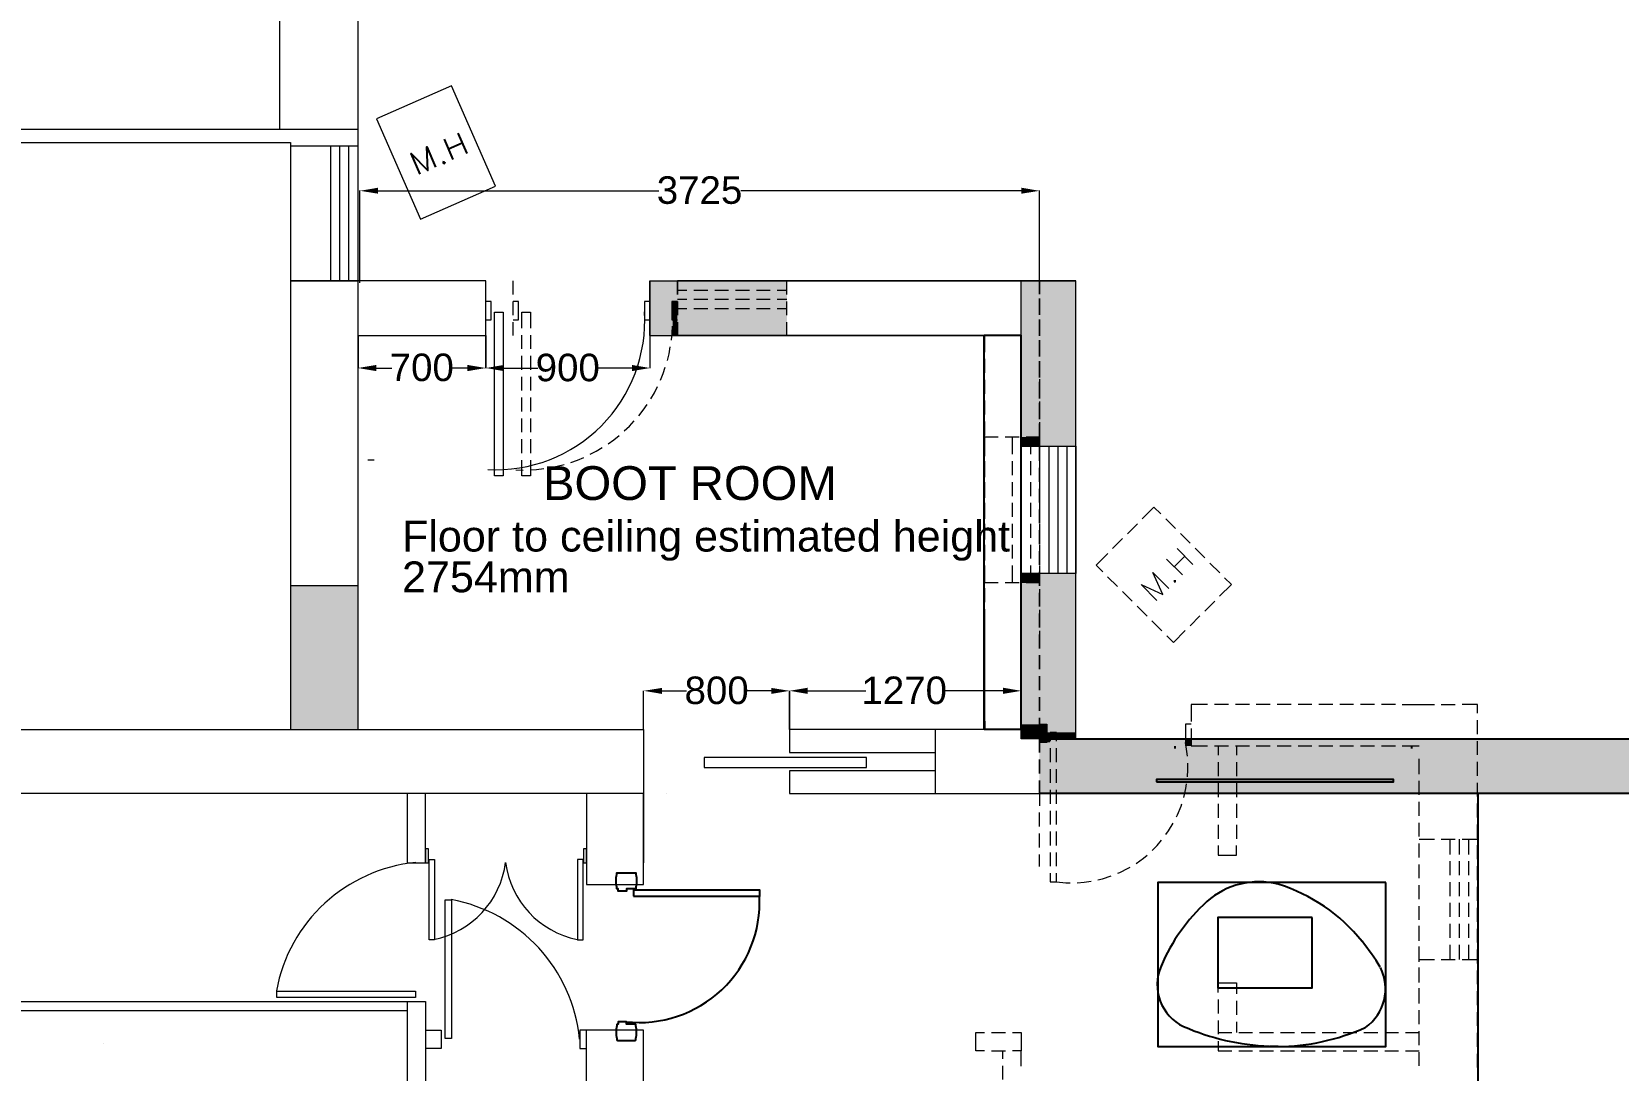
# Model space of a CAD drawing. Header units: millimetres. Extents: x -5841 to 140562, y 1006 to 102310.
# Drawn here: x 93730 to 102425, y 20241 to 25935 of the extents above; entities that cross this region are included whole.
import ezdxf

# ---------------------------------------------------------------- set-up
doc = ezdxf.new("R2010")
doc.units = ezdxf.units.MM
doc.header["$LTSCALE"] = 10
for name, color, linetype in [('PDF18_0', 7, 'Continuous'), ('PDF18_Q-Arch_Door-01', 7, 'Continuous'), ('PDF18_Text', 7, 'Continuous')]:
    doc.layers.add(name, color=color, linetype=linetype)
for name, color, linetype, true_color in [('PDF18_24_BUILDINGS_OR_STRUCTURE', 8, 'Continuous', 0x767676), ('PDF18_BMAD-FLOORS', 30, 'Continuous', 0xf26722), ('PDF18_F-2DFurniture-01', 251, 'Continuous', 0x545454), ('PDF18_F-Furniture-01', 11, 'Continuous', 0xdd6e8a), ('PDF18_KD - WALL - LOADBEARING', 253, 'Continuous', 0xc0ab87)]:
    doc.layers.add(name, color=color, linetype=linetype, true_color=true_color)
doc.styles.add('PDF ArialMT', font='arial.ttf')
picture_1 = doc.add_image_def('image1.png', size_in_pixel=(681, 64))
picture_2 = doc.add_image_def('image2.png', size_in_pixel=(2281, 605))

msp = doc.modelspace()

# ---------------------------------------------------------------- linework, layer by layer
at = {"layer": 'PDF18_0', "lineweight": 0}
for points in [[(95518, 25398.1), (95518, 29230.2), (90690, 29230.2), (90690, 28876.7), (94400.4, 28876.7), (95088.3, 28230.1), (95088.3, 25398.1)], [(95518, 22108.9), (95518, 22898.4), (95518, 24508), (95518, 25398.1), (90547.1, 25398.1)], [(90861.4, 25328.2), (95148.6, 25328.2), (95148.6, 24568.4), (95518, 24568.4), (95148.6, 24568.4), (95148.6, 22898.4), (95518, 22898.4)], [(95518, 25308.1), (95148.6, 25308.1), (95148.6, 25248.8)], [(95368.8, 24568.4), (95368.8, 25308.1)], [(95418.5, 24568.4), (95418.5, 25308.1)], [(95468.2, 24568.4), (95468.2, 25308.1)], [(95528.6, 24558.8), (95528.6, 25063.6)], [(95628.1, 25062.6), (97165.8, 25062.6)], [(99153.3, 25062.6), (97615.6, 25062.6)], [(99252.8, 24558.8), (99252.8, 25063.6)], [(95518, 24268.9), (96218.6, 24268.9), (96218.6, 24568.4), (95518, 24568.4)], [(97118.1, 24568.4), (97268.4, 24568.4)], [(99452.8, 22058.1), (99452.8, 24568.4), (97268.4, 24568.4), (98018.8, 24568.4), (97268.4, 24568.4), (97868.5, 24568.4)], [(99153.3, 24225.5), (99153.3, 24568.4)], [(99452.8, 23738.6), (99452.8, 24558.8)], [(96217.5, 24355.6), (96248.2, 24355.6), (96248.2, 24455.1), (96217.5, 24455.1)], [(97118.1, 24455.1), (97088.5, 24455.1), (97088.5, 24355.6), (97118.1, 24355.6)], [(97118.1, 24268.9), (97268.4, 24268.9)], [(97912.9, 24268.9), (99153.3, 24268.9), (98018.8, 24268.9), (97268.4, 24268.9), (97868.5, 24268.9)], [(99252.8, 22058.1), (99153.3, 22058.1), (99153.3, 22108.9), (99153.3, 24268.9), (97268.4, 24268.9), (98018.8, 24268.9)], [(99153.3, 23663.5), (99452.8, 23663.5), (99452.8, 22964), (99153.3, 22964)], [(99303.6, 23663.5), (99303.6, 22964)], [(99353.3, 23663.5), (99353.3, 22964)], [(99403, 23663.5), (99403, 22964)], [(95148.6, 22898.4), (95148.6, 22108.9)], [(99153.3, 22108.9), (97883.3, 22108.9), (97883.3, 21984), (98683.4, 21984)], [(98683.4, 21758.6), (98683.4, 22108.9)], [(98683.4, 21883.4), (97883.3, 21883.4), (97883.3, 21758.6), (99252.8, 21758.6)], [(95787.9, 21758.6), (95787.9, 21378.6), (95888.4, 21378.6), (95888.4, 21758.6)], [(96770, 21758.6), (96770, 21259), (97083.2, 21259), (97083.2, 21758.6), (97083.2, 21378.6)], [(97207, 21758.6), (97207, 21758.6)], [(92387.5, 19606), (92387.5, 20618.8), (95787.9, 20618.8), (95787.9, 19606)], [(95787.9, 20618.8), (95888.4, 20618.8), (95888.4, 19606)], [(92387.5, 20569), (95787.9, 20569)], [(95888.4, 20461.1), (95974.1, 20461.1), (95974.1, 20360.5), (95888.4, 20360.5)], [(96770, 19505.4), (96770, 20461.1), (96734, 20461.1), (96734, 20360.5), (96770, 20360.5)], [(96770, 14937.8), (97083.2, 14937.8), (97083.2, 19505.4), (97083.2, 20461.1), (96770, 20461.1)]]:
    msp.add_lwpolyline(points, dxfattribs=at)
for points in [[(96030.2, 25637.2), (95618.5, 25456.3), (95859.8, 24907), (96271.5, 25088)], [(97118.1, 24568.4), (97118.1, 24268.9)], [(98018.8, 24568.4), (99452.8, 24568.4)], [(96265.2, 24396.9), (96312.8, 24396.9), (96312.8, 23499.5), (96265.2, 23499.5)], [(98018.8, 24268.9), (99153.3, 24268.9)], [(97083.2, 22108.9), (97083.2, 21758.6), (91975.8, 21758.6), (91975.8, 22108.9)], [(98304.5, 21956.5), (97415.5, 21956.5), (97415.5, 21901.4), (98304.5, 21901.4)], [(95888.4, 21378.6), (95904.3, 21378.6), (95904.3, 21454.8), (95888.4, 21454.8)], [(95907.4, 21397.7), (95937.1, 21397.7), (95937.1, 20956.4), (95907.4, 20956.4)], [(96752, 21397.7), (96721.3, 21397.7), (96721.3, 20956.4), (96752, 20956.4)], [(96754.1, 21378.6), (96770, 21378.6), (96770, 21454.8), (96754.1, 21454.8)], [(95995.3, 20415.6), (95995.3, 21175.4), (96030.2, 21175.4), (96030.2, 20415.6)], [(95833.4, 20639.9), (95073.5, 20639.9), (95073.5, 20674.8), (95833.4, 20674.8)]]:
    msp.add_lwpolyline(points, close=True, dxfattribs=at)
at = {"layer": 'PDF18_0', "lineweight": 25}
for points in [[(95858.8, 25154.7), (95809, 25266.8), (95901.1, 25173.7), (95894.7, 25303.9), (95943.4, 25192.8)], [(96039.7, 25234), (95991.1, 25346.2)], [(96014.3, 25293.3), (96088.4, 25326.1)], [(96065.1, 25379), (96114.9, 25266.8)], [(95986.8, 25224.5), (95984.7, 25216), (95992.1, 25212.9), (95995.3, 25221.3)], [(99252.8, 22058.1), (103163.2, 22058.1), (103787.6, 22058.1), (105787.8, 22058.1), (105787.8, 17218.4), (108788.1, 17218.4)], [(103488.1, 21758.6), (103163.2, 21758.6), (99252.8, 21758.6)]]:
    msp.add_lwpolyline(points, dxfattribs=at)
at = {"layer": 'PDF18_0', "color": 252, "lineweight": 0, "true_color": 0x939598}
for points in [[(96367.8, 24494.3), (96367.8, 24568.4)], [(97868.5, 24494.3), (97868.5, 24568.4)], [(99452.8, 24510.2), (99452.8, 24558.8)], [(96367.8, 24380), (96367.8, 24456.2)], [(96367.8, 24355.6), (96397.4, 24355.6), (96397.4, 24455.1), (96367.8, 24455.1)], [(97268.4, 24455.1), (97238.8, 24455.1), (97238.8, 24355.6), (97268.4, 24355.6)], [(97268.4, 24518.6), (97320.3, 24518.6)], [(97268.4, 24468.9), (97320.3, 24468.9)], [(97358.4, 24518.6), (97434.6, 24518.6)], [(97358.4, 24468.9), (97434.6, 24468.9)], [(97472.7, 24518.6), (97548.9, 24518.6)], [(97472.7, 24468.9), (97548.9, 24468.9)], [(97587, 24518.6), (97663.2, 24518.6)], [(97587, 24468.9), (97663.2, 24468.9)], [(97701.3, 24518.6), (97777.5, 24518.6)], [(97701.3, 24468.9), (97777.5, 24468.9)], [(97815.6, 24518.6), (97868.5, 24518.6)], [(97815.6, 24468.9), (97868.5, 24468.9)], [(97868.5, 24380), (97868.5, 24456.2)], [(99452.8, 24395.9), (99452.8, 24472.1)], [(96415.4, 24310.1), (96415.4, 24396.9), (96463.1, 24396.9), (96463.1, 24310.1)], [(97242, 24357.8), (97240.9, 24396.9)], [(97268.4, 24418.1), (97320.3, 24418.1)], [(97358.4, 24418.1), (97434.6, 24418.1)], [(97472.7, 24418.1), (97548.9, 24418.1)], [(97587, 24418.1), (97663.2, 24418.1)], [(97701.3, 24418.1), (97777.5, 24418.1)], [(97815.6, 24418.1), (97868.5, 24418.1)], [(99452.8, 24281.6), (99452.8, 24357.8)], [(96367.8, 24268.9), (96367.8, 24341.9)], [(96415.4, 24195.8), (96415.4, 24272)], [(96463.1, 24272), (96463.1, 24195.8)], [(97235.6, 24243.5), (97239.9, 24282.6), (97242, 24319.7)], [(97868.5, 24268.9), (97868.5, 24341.9)], [(98953.3, 24178.9), (98953.3, 24268.9)], [(97213.4, 24132.3), (97222.9, 24169.4), (97229.3, 24206.4)], [(99452.8, 24167.3), (99452.8, 24243.5)], [(96415.4, 24081.5), (96415.4, 24157.7)], [(96463.1, 24157.7), (96463.1, 24081.5)], [(97175.3, 24024.4), (97190.1, 24060.4), (97201.8, 24095.3)], [(98953.3, 24064.6), (98953.3, 24140.8)], [(99452.8, 24053), (99452.8, 24129.2)], [(96415.4, 23967.2), (96415.4, 24043.4)], [(96463.1, 24043.4), (96463.1, 23967.2)], [(98953.3, 23950.3), (98953.3, 24026.5)], [(99252.8, 24030.7), (99252.8, 23946.1)], [(99452.8, 23938.7), (99452.8, 24014.9)], [(96415.4, 23852.9), (96415.4, 23929.1)], [(96463.1, 23929.1), (96463.1, 23852.9)], [(97122.4, 23922.8), (97142.5, 23955.6), (97159.4, 23989.5)], [(98953.3, 23836), (98953.3, 23912.2)], [(97056.8, 23829.7), (97080, 23859.3), (97102.3, 23891)], [(99252.8, 23908), (99252.8, 23831.8)], [(99452.8, 23824.4), (99452.8, 23900.6)], [(96415.4, 23738.6), (96415.4, 23814.8)], [(96463.1, 23814.8), (96463.1, 23738.6)], [(96977.4, 23747.1), (97006, 23772.5), (97031.4, 23801.1)], [(98953.3, 23721.7), (98953.3, 23797.9)], [(99252.8, 23793.7), (99252.8, 23717.5)], [(99452.8, 23738.6), (99452.8, 23786.3)], [(96415.4, 23624.3), (96415.4, 23700.5)], [(96463.1, 23700.5), (96463.1, 23624.3)], [(96790.1, 23618), (96823.9, 23634.9), (96856.7, 23655)], [(96888.5, 23676.2), (96919.2, 23697.4), (96948.8, 23721.7)], [(98953.3, 23618), (98953.3, 23713.2), (99027.3, 23713.2)], [(98953.3, 23607.4), (98953.3, 23683.6)], [(99065.4, 23713.2), (99141.6, 23713.2)], [(99103.5, 23713.2), (99103.5, 23618)], [(99153.3, 23713.2), (99153.3, 23618)], [(99179.7, 23713.2), (99252.8, 23713.2), (99252.8, 23618)], [(99203, 23713.2), (99203, 23618)], [(99252.8, 23679.4), (99252.8, 23603.2)], [(95570.9, 23587.3), (95605.8, 23587.3)], [(96463.1, 23586.3), (96463.1, 23499.5), (96415.4, 23499.5), (96415.4, 23586.3)], [(96684.2, 23573.6), (96720.2, 23586.3), (96756.2, 23601.1)], [(98953.3, 23503.7), (98953.3, 23579.9)], [(98953.3, 23493.1), (98953.3, 23569.3)], [(99103.5, 23579.9), (99103.5, 23503.7)], [(99153.3, 23579.9), (99153.3, 23503.7)], [(99203, 23579.9), (99203, 23503.7)], [(99252.8, 23579.9), (99252.8, 23503.7)], [(99252.8, 23565.1), (99252.8, 23488.9)], [(96382.6, 23532.3), (96422.8, 23531.2)], [(96460.9, 23532.3), (96496.9, 23534.4), (96537.1, 23539.7)], [(96574.2, 23545), (96610.2, 23552.4), (96648.3, 23563)], [(98953.3, 23389.4), (98953.3, 23465.6)], [(98953.3, 23378.8), (98953.3, 23455)], [(99103.5, 23465.6), (99103.5, 23389.4)], [(99153.3, 23465.6), (99153.3, 23389.4)], [(99203, 23465.6), (99203, 23389.4)], [(99252.8, 23465.6), (99252.8, 23389.4)], [(99252.8, 23450.8), (99252.8, 23374.6)], [(98953.3, 23275.1), (98953.3, 23351.3)], [(98953.3, 23264.5), (98953.3, 23340.7)], [(99103.5, 23351.3), (99103.5, 23275.1)], [(99153.3, 23351.3), (99153.3, 23275.1)], [(99203, 23351.3), (99203, 23275.1)], [(99252.8, 23351.3), (99252.8, 23275.1)], [(99252.8, 23336.5), (99252.8, 23260.3)], [(99917.4, 23292), (99880.3, 23329.1), (99815.8, 23264.5)], [(98953.3, 23160.8), (98953.3, 23237)], [(98953.3, 23150.2), (98953.3, 23226.4)], [(99103.5, 23237), (99103.5, 23160.8)], [(99153.3, 23237), (99153.3, 23160.8)], [(99203, 23237), (99203, 23160.8)], [(99252.8, 23237), (99252.8, 23160.8)], [(99252.8, 23222.2), (99252.8, 23146)], [(99789.3, 23237), (99735.3, 23183)], [(99998.9, 23211.6), (99944.9, 23264.5)], [(99707.8, 23156.6), (99653.8, 23102.6)], [(100079.3, 23130.1), (100025.3, 23184.1)], [(98953.3, 23046.5), (98953.3, 23122.7)], [(98953.3, 23035.9), (98953.3, 23112.1)], [(99103.5, 23122.7), (99103.5, 23046.5)], [(99153.3, 23122.7), (99153.3, 23046.5)], [(99203, 23122.7), (99203, 23046.5)], [(99252.8, 23122.7), (99252.8, 23046.5)], [(99252.8, 23107.9), (99252.8, 23031.7)], [(99627.4, 23075.1), (99562.8, 23010.5), (99599.9, 22973.5)], [(100035.9, 22957.6), (99949.1, 23043.3)], [(99990.4, 23002.1), (100048.6, 23060.3)], [(100007.3, 23101.5), (100093, 23014.8)], [(100159.7, 23049.7), (100106.8, 23103.7)], [(99027.3, 22913.2), (98953.3, 22913.2), (98953.3, 23008.4)], [(98953.3, 22921.6), (98953.3, 22997.8)], [(99103.5, 23008.4), (99103.5, 22913.2)], [(99153.3, 23008.4), (99153.3, 22913.2)], [(99252.8, 23008.4), (99252.8, 22913.2), (99179.7, 22913.2)], [(99203, 23008.4), (99203, 22913.2)], [(99252.8, 22993.6), (99252.8, 22917.4)], [(99896.2, 22816.9), (99809.4, 22903.6), (99929, 22849.7), (99875, 22969.3), (99961.8, 22882.5)], [(100241.2, 22968.2), (100187.2, 23022.2)], [(98953.3, 22807.3), (98953.3, 22883.5)], [(99141.6, 22913.2), (99065.4, 22913.2)], [(99252.8, 22879.3), (99252.8, 22803.1)], [(99626.3, 22947), (99680.3, 22893.1)], [(99990.4, 22928), (99990.4, 22919.5), (99998.9, 22919.5), (99998.9, 22928)], [(100240.2, 22840.1), (100304.7, 22904.7), (100267.7, 22941.7)], [(99707.8, 22865.5), (99760.7, 22812.6)], [(99788.3, 22785.1), (99842.2, 22731.1)], [(100159.7, 22758.7), (100213.7, 22812.6)], [(98953.3, 22693), (98953.3, 22769.2)], [(98953.3, 22650.7), (98953.3, 22698.3)], [(99252.8, 22765), (99252.8, 22688.8)], [(99868.7, 22704.7), (99922.7, 22650.7)], [(100078.2, 22678.2), (100132.2, 22732.2)], [(98953.3, 22578.7), (98953.3, 22654.9)], [(98953.3, 22536.4), (98953.3, 22612.6)], [(99252.8, 22650.7), (99252.8, 22566)], [(99950.2, 22623.2), (99987.2, 22586.2), (100051.8, 22651.8)], [(98953.3, 22464.4), (98953.3, 22540.6)], [(98953.3, 22422.1), (98953.3, 22498.3)], [(98953.3, 22350.1), (98953.3, 22426.3)], [(98953.3, 22307.8), (98953.3, 22384)], [(98953.3, 22235.9), (98953.3, 22312)], [(98953.3, 22193.5), (98953.3, 22269.7)], [(98953.3, 22155.4), (98953.3, 22108.9), (98953.3, 22197.8)], [(100174.5, 22247.5), (100083.5, 22247.5), (100083.5, 22153.3)], [(100288.8, 22247.5), (100212.6, 22247.5)], [(100403.1, 22247.5), (100326.9, 22247.5)], [(100517.4, 22247.5), (100441.2, 22247.5)], [(100631.7, 22247.5), (100555.5, 22247.5)], [(100746, 22247.5), (100669.8, 22247.5)], [(100860.3, 22247.5), (100784.1, 22247.5)], [(100974.6, 22247.5), (100898.4, 22247.5)], [(101088.9, 22247.5), (101012.7, 22247.5)], [(101203.2, 22247.5), (101127, 22247.5)], [(101241.3, 22247.5), (101333.4, 22247.5), (101417, 22247.5)], [(101455.1, 22247.5), (101531.3, 22247.5)], [(101653, 22198.8), (101653, 22247.5), (101569.4, 22247.5)], [(99252.8, 22138.5), (99293, 22138.5), (99293, 22039), (99252.8, 22039)], [(99345.9, 22045.4), (99345.9, 22094), (99311, 22094), (99311, 22045.4)], [(100083.5, 22138.5), (100052.8, 22138.5), (100052.8, 22039), (100083.5, 22039)], [(100083.5, 22115.2), (100083.5, 22020), (100174.5, 22020)], [(101653, 22084.5), (101653, 22160.7)], [(99311, 22007.3), (99311, 21931.1)], [(99345.9, 21931.1), (99345.9, 22007.3)], [(100063.4, 21963.9), (100061.3, 21988.2), (100052.8, 22039)], [(100212.6, 22020), (100288.8, 22020)], [(100232.7, 22020), (100232.7, 21968.1)], [(100326.9, 22020), (100403.1, 22020)], [(100333.3, 22020), (100333.3, 21968.1)], [(100441.2, 22020), (100517.4, 22020)], [(100555.5, 22020), (100631.7, 22020)], [(100669.8, 22020), (100746, 22020)], [(100784.1, 22020), (100860.3, 22020)], [(100898.4, 22020), (100974.6, 22020)], [(101012.7, 22020), (101088.9, 22020)], [(101127, 22020), (101203.2, 22020)], [(101241.3, 22020), (101333.4, 22020)], [(101653, 21970.2), (101653, 22046.4)], [(100063.4, 21850.6), (100066.6, 21887.7), (100066.6, 21925.8)], [(100232.7, 21930), (100232.7, 21853.8)], [(100333.3, 21930), (100333.3, 21853.8)], [(101333.4, 21865.4), (101333.4, 21948)], [(101653, 21855.9), (101653, 21932.1)], [(99252.8, 21758.6), (99252.8, 21830.5), (99252.8, 21758.6), (99252.8, 21691.9)], [(99311, 21893), (99311, 21816.8)], [(99345.9, 21816.8), (99345.9, 21893)], [(101333.4, 21751.1), (101333.4, 21827.3)], [(99311, 21778.7), (99311, 21702.5)], [(99345.9, 21702.5), (99345.9, 21778.7)], [(100043.3, 21737.4), (100054.9, 21786.1), (100059.2, 21812.5)], [(100232.7, 21815.7), (100232.7, 21739.5)], [(100333.3, 21815.7), (100333.3, 21739.5)], [(101653, 21741.6), (101653, 21817.8)], [(99252.8, 21577.6), (99252.8, 21653.8)], [(99311, 21664.4), (99311, 21588.2)], [(99345.9, 21588.2), (99345.9, 21664.4)], [(100003.1, 21630.5), (100009.4, 21642.1), (100028.5, 21688.7), (100032.7, 21701.4)], [(100232.7, 21701.4), (100232.7, 21625.2)], [(100333.3, 21701.4), (100333.3, 21625.2)], [(101333.4, 21636.8), (101333.4, 21713)], [(101653, 21627.3), (101653, 21703.5)], [(99944.9, 21533.1), (99959.7, 21553.2), (99986.2, 21596.6)], [(100232.7, 21587.1), (100232.7, 21510.9)], [(100333.3, 21587.1), (100333.3, 21510.9)], [(101333.4, 21522.6), (101333.4, 21598.8)], [(101653, 21513), (101653, 21589.2)], [(99252.8, 21463.3), (99252.8, 21539.5)], [(99311, 21550.1), (99311, 21473.9)], [(99345.9, 21473.9), (99345.9, 21550.1)], [(99869.7, 21446.4), (99897.3, 21473.9), (99921.6, 21502.4)], [(101333.4, 21507.7), (101417, 21507.7)], [(101333.4, 21408.3), (101333.4, 21484.5)], [(101455.1, 21507.7), (101531.3, 21507.7)], [(101502.7, 21507.7), (101502.7, 21425.2)], [(101553.5, 21507.7), (101553.5, 21425.2)], [(101569.4, 21507.7), (101653, 21507.7), (101653, 21416.7)], [(101603.3, 21507.7), (101603.3, 21425.2)], [(99252.8, 21358.5), (99252.8, 21425.2)], [(99311, 21435.8), (99311, 21359.6)], [(99345.9, 21359.6), (99345.9, 21435.8)], [(99781.9, 21375.4), (99822.1, 21405.1), (99842.2, 21421)], [(100232.7, 21472.8), (100232.7, 21419.9), (100333.3, 21419.9), (100333.3, 21472.8)], [(101653, 21398.7), (101653, 21474.9)], [(99311, 21321.5), (99311, 21273.9), (99345.9, 21273.9), (99345.9, 21321.5)], [(99572.4, 21285.5), (99597.8, 21291.8), (99645.4, 21306.7)], [(99681.4, 21321.5), (99693, 21325.7), (99738.5, 21349), (99749.1, 21355.3)], [(101333.4, 21294), (101333.4, 21370.2)], [(101502.7, 21387.1), (101502.7, 21310.9)], [(101553.5, 21387.1), (101553.5, 21310.9)], [(101603.3, 21387.1), (101603.3, 21310.9)], [(101653, 21378.6), (101653, 21302.4)], [(101653, 21284.4), (101653, 21360.6)], [(99345.9, 21273.9), (99396.7, 21269.6), (99421, 21268.6)], [(99459.1, 21269.6), (99498.3, 21272.8), (99535.3, 21278.1)], [(101333.4, 21179.7), (101333.4, 21255.9)], [(101502.7, 21272.8), (101502.7, 21196.6)], [(101553.5, 21272.8), (101553.5, 21196.6)], [(101603.3, 21272.8), (101603.3, 21196.6)], [(101653, 21264.3), (101653, 21188.1)], [(101653, 21170.1), (101653, 21246.3)], [(101333.4, 21065.4), (101333.4, 21141.6)], [(101333.4, 21071.7), (101333.4, 21131)], [(101502.7, 21158.5), (101502.7, 21082.3)], [(101553.5, 21158.5), (101553.5, 21082.3)], [(101603.3, 21158.5), (101603.3, 21082.3)], [(101653, 21150), (101653, 21073.8)], [(101653, 21055.8), (101653, 21132)], [(101502.7, 21044.2), (101502.7, 20968)], [(101553.5, 21044.2), (101553.5, 20968)], [(101603.3, 21044.2), (101603.3, 20968)], [(101333.4, 20957.4), (101333.4, 21033.6)], [(101333.4, 20951.1), (101333.4, 21027.3)], [(101653, 21035.7), (101653, 20959.5)], [(101653, 20941.5), (101653, 21017.7)], [(101333.4, 20843.1), (101333.4, 20919.3)], [(101333.4, 20836.8), (101333.4, 20913)], [(101502.7, 20929.9), (101502.7, 20848.4)], [(101553.5, 20929.9), (101553.5, 20848.4)], [(101603.3, 20929.9), (101603.3, 20848.4)], [(101653, 20921.4), (101653, 20831.5)], [(101653, 20827.2), (101653, 20903.4)], [(101333.4, 20848.4), (101417, 20848.4)], [(101333.4, 20728.8), (101333.4, 20805)], [(101333.4, 20722.5), (101333.4, 20798.7)], [(101455.1, 20848.4), (101531.3, 20848.4)], [(101569.4, 20848.4), (101653, 20848.4)], [(101653, 20712.9), (101653, 20789.1)], [(100232.7, 20667.4), (100232.7, 20720.4), (100333.3, 20720.4), (100333.3, 20660)], [(100232.7, 20629.3), (100232.7, 20553.1)], [(100333.3, 20621.9), (100333.3, 20545.7)], [(101333.4, 20631.5), (101333.4, 20690.7)], [(101333.4, 20608.2), (101333.4, 20684.4)], [(101653, 20598.7), (101653, 20674.8)], [(101333.4, 20493.9), (101333.4, 20570.1)], [(101653, 20484.4), (101653, 20560.6)], [(98952.2, 20347.8), (98903.5, 20347.8), (98903.5, 20448.4), (98952.2, 20448.4)], [(98990.3, 20448.4), (99066.5, 20448.4)], [(99104.6, 20448.4), (99153.3, 20448.4), (99153.3, 20347.8)], [(100232.7, 20515), (100232.7, 20438.8)], [(100232.7, 20448.4), (100306.8, 20448.4)], [(100333.3, 20507.6), (100333.3, 20448.4)], [(100344.9, 20448.4), (100421.1, 20448.4)], [(100459.2, 20448.4), (100535.4, 20448.4)], [(100573.5, 20448.4), (100649.7, 20448.4)], [(100687.8, 20448.4), (100764, 20448.4)], [(100802.1, 20448.4), (100878.3, 20448.4)], [(100916.4, 20448.4), (100992.6, 20448.4)], [(101030.7, 20448.4), (101106.9, 20448.4)], [(101145, 20448.4), (101221.2, 20448.4)], [(101259.3, 20448.4), (101333.4, 20448.4)], [(101333.4, 20379.6), (101333.4, 20455.8)], [(101653, 20370.1), (101653, 20446.3)], [(98990.3, 20347.8), (99066.5, 20347.8)], [(99052.7, 20304.4), (99052.7, 20347.8)], [(99153.3, 20263.2), (99153.3, 20347.8), (99104.6, 20347.8)], [(100232.7, 20400.7), (100232.7, 20347.8), (100306.8, 20347.8)], [(100344.9, 20347.8), (100421.1, 20347.8)], [(100459.2, 20347.8), (100535.4, 20347.8)], [(100573.5, 20347.8), (100649.7, 20347.8)], [(100687.8, 20347.8), (100764, 20347.8)], [(100802.1, 20347.8), (100878.3, 20347.8)], [(100916.4, 20347.8), (100992.6, 20347.8)], [(101030.7, 20347.8), (101106.9, 20347.8)], [(101145, 20347.8), (101221.2, 20347.8)], [(101259.3, 20347.8), (101333.4, 20347.8)], [(99051.7, 20190.1), (99052.7, 20266.3)], [(101333.4, 20265.3), (101333.4, 20341.5)], [(101653, 20255.8), (101653, 20332)]]:
    msp.add_lwpolyline(points, dxfattribs=at)
for points in [[(97268.4, 24568.4), (97268.4, 24494.3)], [(99252.8, 24496.4), (99252.8, 24568.4)], [(99252.8, 24558.8), (99252.8, 24510.2)], [(97268.4, 24456.2), (97268.4, 24380)], [(99252.8, 24472.1), (99252.8, 24395.9)], [(99252.8, 24382.1), (99252.8, 24458.3)], [(99252.8, 24357.8), (99252.8, 24281.6)], [(97268.4, 24341.9), (97268.4, 24268.9)], [(99252.8, 24267.8), (99252.8, 24344)], [(99252.8, 24243.5), (99252.8, 24167.3)], [(99252.8, 24153.5), (99252.8, 24229.7)], [(99252.8, 24129.2), (99252.8, 24053)], [(99252.8, 24039.2), (99252.8, 24115.4)], [(99252.8, 24014.9), (99252.8, 23938.7)], [(99252.8, 23924.9), (99252.8, 24001.1)], [(99252.8, 23900.6), (99252.8, 23824.4)], [(99252.8, 23810.6), (99252.8, 23886.8)], [(99252.8, 23786.3), (99252.8, 23738.6)], [(99252.8, 23696.3), (99252.8, 23772.5)], [(99252.8, 23582), (99252.8, 23658.2)], [(99252.8, 23467.7), (99252.8, 23543.9)], [(99252.8, 23354.5), (99252.8, 23429.6)], [(99252.8, 23240.2), (99252.8, 23316.4)], [(99252.8, 23125.9), (99252.8, 23202.1)], [(99252.8, 23011.6), (99252.8, 23087.8)], [(99252.8, 22897.3), (99252.8, 22973.5)], [(99252.8, 22783), (99252.8, 22859.2)], [(99252.8, 22668.7), (99252.8, 22744.9)], [(99252.8, 22554.4), (99252.8, 22630.6)], [(99252.8, 22440.1), (99252.8, 22516.3)], [(99252.8, 22325.8), (99252.8, 22402)], [(99252.8, 22211.5), (99252.8, 22287.7)], [(99252.8, 22097.2), (99252.8, 22173.4)], [(99252.8, 21982.9), (99252.8, 22059.1)], [(99252.8, 21868.6), (99252.8, 21944.8)]]:
    msp.add_lwpolyline(points, close=True, dxfattribs=at)
at = {"layer": 'PDF18_0', "color": 1, "lineweight": 0}
for points in [[(95518, 24268.9), (95518, 24091.1)], [(97118.1, 24268.9), (97118.1, 24091.1)], [(95618.5, 24091.1), (95703.2, 24091.1)], [(96118, 24091.1), (96033.4, 24091.1)], [(96318.1, 24091.1), (96503.3, 24091.1)], [(97018.7, 24091.1), (96833.5, 24091.1)], [(97083.2, 22108.9), (97083.2, 22321.6)], [(97183.8, 22321.6), (97318.2, 22321.6)], [(97782.8, 22321.6), (97649.4, 22321.6)], [(97982.8, 22321.6), (98301.3, 22321.6)], [(99052.7, 22321.6), (98735.2, 22321.6)], [(99153.3, 22108.9), (99153.3, 22321.6)]]:
    msp.add_lwpolyline(points, dxfattribs=at)
for points in [[(96218.6, 24091.1), (96218.6, 24268.9)], [(97883.3, 22321.6), (97883.3, 22108.9)]]:
    msp.add_lwpolyline(points, close=True, dxfattribs=at)
at = {"layer": 'PDF18_0', "lineweight": 0}
msp.add_lwpolyline([(95934.4, 20958, 0.319623), (96326.6, 21380.3, 0.319623), (96718.8, 20958)], format="xyb", dxfattribs=at)
for centre, radius, start, end in [((96272.1, 24350.8), 817.5, 267.04467, 3.39477), ((95919.7, 20521.7), 863, 95.59754, 169.65087), ((95873.1, 20328), 863, 5.59754, 79.65087)]:
    msp.add_arc(centre, radius, start, end, dxfattribs=at)
at = {"layer": 'PDF18_0', "transparency": 33554559}
for points in [[(95628.1, 25079.5), (95628.1, 25046.7), (95528.6, 25062.6)], [(99153.3, 25079.5), (99153.3, 25046.7), (99252.8, 25062.6)]]:
    msp.add_solid(points, dxfattribs=at)
at = {"layer": 'PDF18_0', "color": 1, "transparency": 33554559}
for points in [[(95618.5, 24108), (95618.5, 24074.1), (95518, 24091.1)], [(96118, 24108), (96118, 24074.1), (96218.6, 24091.1)], [(96318.1, 24108), (96318.1, 24074.1), (96218.6, 24091.1)], [(97018.7, 24108), (97018.7, 24074.1), (97118.1, 24091.1)], [(97183.8, 22337.4), (97183.8, 22304.6), (97083.2, 22321.6)], [(97782.8, 22337.4), (97782.8, 22304.6), (97883.3, 22321.6)], [(97982.8, 22338.5), (97982.8, 22304.6), (97883.3, 22321.6)], [(99052.7, 22338.5), (99052.7, 22304.6), (99153.3, 22321.6)]]:
    msp.add_solid(points, dxfattribs=at)
at = {"layer": 'PDF18_24_BUILDINGS_OR_STRUCTURE', "lineweight": 0}
msp.add_lwpolyline([(94121, 20385.9), (94121, 20385.9)], dxfattribs=at)
at = {"layer": 'PDF18_BMAD-FLOORS', "transparency": 33554559}
for points in [[(97268.4, 24568.4), (97118.1, 24568.4), (97268.4, 24455.1)], [(97118.1, 24568.4), (97268.4, 24455.1), (97118.1, 24455.1)], [(97238.8, 24455.1), (97118.1, 24455.1), (97238.8, 24355.6)], [(97118.1, 24455.1), (97238.8, 24355.6), (97118.1, 24355.6)], [(97268.4, 24455.1), (97238.8, 24455.1), (97268.4, 24355.6)], [(97238.8, 24455.1), (97268.4, 24355.6), (97238.8, 24355.6)], [(97243, 24355.6), (97118.1, 24355.6), (97243, 24337.6)], [(97118.1, 24355.6), (97243, 24337.6), (97118.1, 24337.6)], [(97268.4, 24355.6), (97243, 24355.6), (97268.4, 24337.6)], [(97243, 24355.6), (97268.4, 24337.6), (97243, 24337.6)], [(97243, 24337.6), (97118.1, 24337.6), (97242, 24320.7)], [(97118.1, 24337.6), (97242, 24320.7), (97118.1, 24320.7)], [(97242, 24320.7), (97118.1, 24320.7), (97242, 24302.7)], [(97118.1, 24320.7), (97242, 24302.7), (97118.1, 24302.7)], [(97242, 24302.7), (97118.1, 24302.7), (97239.9, 24285.8)], [(97118.1, 24302.7), (97239.9, 24285.8), (97118.1, 24285.8)], [(97239.9, 24285.8), (97118.1, 24285.8), (97238.8, 24268.9)], [(97118.1, 24285.8), (97238.8, 24268.9), (97118.1, 24268.9)], [(97239.9, 24285.8), (97268.4, 24268.9), (97238.8, 24268.9)], [(97242, 24302.7), (97268.4, 24285.8), (97239.9, 24285.8)], [(97268.4, 24285.8), (97239.9, 24285.8), (97268.4, 24268.9)], [(97243, 24337.6), (97268.4, 24320.7), (97242, 24320.7)], [(97268.4, 24320.7), (97242, 24320.7), (97268.4, 24302.7)], [(97242, 24320.7), (97268.4, 24302.7), (97242, 24302.7)], [(97268.4, 24302.7), (97242, 24302.7), (97268.4, 24285.8)], [(97268.4, 24337.6), (97243, 24337.6), (97268.4, 24320.7)]]:
    msp.add_solid(points, dxfattribs=at)
at = {"layer": 'PDF18_F-2DFurniture-01', "lineweight": 25}
msp.add_lwpolyline([(100561.1, 21261.9, 0.247038), (100169.7, 21166, 0.106208), (99919.1, 20812.8)], format="xyb", dxfattribs=at)
msp.add_lwpolyline([(100560.8, 20371.1), (100515.3, 20372.2)], dxfattribs=at)
for centre, radius, start, end in [((100275.3, 20348.9), 956.5, 38.75923, 72.57463), ((100099.2, 20199), 1188, 30.74024, 39.11346), ((100892.5, 20688), 257.1, 304.76877, 27.22031), ((100557.8, 21646.6), 1273.6, 246.15523, 267.96303), ((100554.9, 21542.5), 1170.5, 270.16017, 294.39201)]:
    msp.add_arc(centre, radius, start, end, dxfattribs=at)
msp.add_open_spline([(99919.4, 20812.6), (99865.1, 20686.3), (99920.2, 20538.8), (100043.1, 20481.5)], degree=3, dxfattribs=at)
at = {"layer": 'PDF18_F-Furniture-01', "lineweight": 25}
for points in [[(99994.6, 22017.8), (99994.6, 22005.1)], [(101294.2, 22005.1), (101294.2, 22017.8)]]:
    msp.add_lwpolyline(points, dxfattribs=at)
for points in [[(99894.1, 21822.1), (101193.7, 21822.1), (101193.7, 21834.8), (99894.1, 21834.8)], [(101151.4, 21270.7), (99901.5, 21270.7), (99901.5, 20371.1), (101151.4, 20371.1)], [(100747.1, 21079.1), (100229.6, 21079.1), (100229.6, 20692.8), (100747.1, 20692.8)]]:
    msp.add_lwpolyline(points, close=True, dxfattribs=at)
at = {"layer": 'PDF18_KD - WALL - LOADBEARING', "color": 30, "true_color": 0xf26722, "transparency": 33554559}
for points in [[(97868.5, 24568.4), (97268.4, 24568.4), (97868.5, 24518.6)], [(97268.4, 24568.4), (97868.5, 24518.6), (97268.4, 24518.6)], [(99252.8, 24568.4), (99153.3, 24568.4), (99252.8, 24225.5)], [(99153.3, 24568.4), (99252.8, 24225.5), (99153.3, 24225.5)], [(99452.8, 24568.4), (99252.8, 24568.4), (99452.8, 23663.5)], [(99252.8, 24568.4), (99452.8, 23663.5), (99252.8, 23663.5)], [(97868.5, 24518.6), (97268.4, 24518.6), (97868.5, 24468.9)], [(97268.4, 24518.6), (97868.5, 24468.9), (97268.4, 24468.9)], [(97868.5, 24468.9), (97268.4, 24468.9), (97868.5, 24418.1)], [(97268.4, 24468.9), (97868.5, 24418.1), (97268.4, 24418.1)], [(97868.5, 24418.1), (97268.4, 24418.1), (97868.5, 24268.9)], [(97268.4, 24418.1), (97868.5, 24268.9), (97268.4, 24268.9)], [(99252.8, 24225.5), (99153.3, 24225.5), (99252.8, 23713.2)], [(99153.3, 24225.5), (99252.8, 23713.2), (99153.3, 23713.2)], [(99203, 23713.2), (99153.3, 23713.2), (99203, 23663.5)], [(99153.3, 23713.2), (99203, 23663.5), (99153.3, 23663.5)], [(99252.8, 23713.2), (99203, 23713.2), (99252.8, 23663.5)], [(99203, 23713.2), (99252.8, 23663.5), (99203, 23663.5)], [(99203, 22964), (99153.3, 22964), (99203, 22913.2)], [(99153.3, 22964), (99203, 22913.2), (99153.3, 22913.2)], [(99252.8, 22964), (99203, 22964), (99252.8, 22913.2)], [(99203, 22964), (99252.8, 22913.2), (99203, 22913.2)], [(99452.8, 22964), (99252.8, 22964), (99452.8, 22138.5)], [(99252.8, 22964), (99452.8, 22138.5), (99252.8, 22138.5)], [(99252.8, 22913.2), (99153.3, 22913.2), (99252.8, 22138.5)], [(99153.3, 22913.2), (99252.8, 22138.5), (99153.3, 22138.5)], [(99252.8, 22138.5), (99153.3, 22138.5), (99252.8, 22108.9)], [(99153.3, 22138.5), (99252.8, 22108.9), (99153.3, 22108.9)], [(99252.8, 22108.9), (99153.3, 22108.9), (99252.8, 22058.1)], [(99153.3, 22108.9), (99252.8, 22058.1), (99153.3, 22058.1)], [(99293, 22138.5), (99252.8, 22138.5), (99293, 22058.1)], [(99252.8, 22138.5), (99293, 22058.1), (99252.8, 22058.1)], [(99452.8, 22138.5), (99293, 22138.5), (99452.8, 22094)], [(99293, 22138.5), (99452.8, 22094), (99293, 22094)], [(99311, 22094), (99293, 22094), (99311, 22058.1)], [(99293, 22094), (99311, 22058.1), (99293, 22058.1)], [(99345.9, 22094), (99311, 22094), (99345.9, 22058.1)], [(99311, 22094), (99345.9, 22058.1), (99311, 22058.1)], [(99452.8, 22094), (99345.9, 22094), (99452.8, 22058.1)], [(99345.9, 22094), (99452.8, 22058.1), (99345.9, 22058.1)], [(99293, 22058.1), (99252.8, 22058.1), (99293, 22039)], [(99252.8, 22058.1), (99293, 22039), (99252.8, 22039)], [(99311, 22039), (99252.8, 22039), (99311, 21758.6)], [(99252.8, 22039), (99311, 21758.6), (99252.8, 21758.6)], [(99311, 22058.1), (99293, 22058.1), (99311, 22039)], [(99293, 22058.1), (99311, 22039), (99293, 22039)], [(99345.9, 22058.1), (99311, 22058.1), (99345.9, 21758.6)], [(99311, 22058.1), (99345.9, 21758.6), (99311, 21758.6)], [(100052.8, 22058.1), (99345.9, 22058.1), (100052.8, 22039)], [(99345.9, 22058.1), (100052.8, 22039), (99345.9, 22039)], [(100052.8, 22039), (99345.9, 22039), (100059.2, 22007.3)], [(99345.9, 22039), (100059.2, 22007.3), (99345.9, 22007.3)], [(100059.2, 22007.3), (99345.9, 22007.3), (100063.4, 21976.6)], [(99345.9, 22007.3), (100063.4, 21976.6), (99345.9, 21976.6)], [(100083.5, 22058.1), (100052.8, 22058.1), (100083.5, 22039)], [(100052.8, 22058.1), (100083.5, 22039), (100052.8, 22039)], [(100083.5, 22039), (100052.8, 22039), (100083.5, 22020)], [(100052.8, 22039), (100083.5, 22020), (100056, 22020)], [(100232.7, 22020), (100056, 22020), (100232.7, 22007.3)], [(100056, 22020), (100232.7, 22007.3), (100059.2, 22007.3)], [(100232.7, 22007.3), (100059.2, 22007.3), (100232.7, 21976.6)], [(100059.2, 22007.3), (100232.7, 21976.6), (100063.4, 21976.6)], [(101653, 22058.1), (100083.5, 22058.1), (101653, 22039)], [(100083.5, 22058.1), (101653, 22039), (100083.5, 22039)], [(101653, 22039), (100083.5, 22039), (101653, 22020)], [(100083.5, 22039), (101653, 22020), (100083.5, 22020)], [(100333.3, 22020), (100232.7, 22020), (100333.3, 21758.6)], [(100232.7, 22020), (100333.3, 21758.6), (100232.7, 21758.6)], [(101653, 22020), (100333.3, 22020), (101653, 21758.6)], [(100333.3, 22020), (101653, 21758.6), (100333.3, 21758.6)], [(103163.2, 22058.1), (101653, 22058.1), (103163.2, 21758.6)], [(101653, 22058.1), (103163.2, 21758.6), (101653, 21758.6)], [(100063.4, 21976.6), (99345.9, 21976.6), (100065.5, 21944.8)], [(99345.9, 21976.6), (100065.5, 21944.8), (99345.9, 21944.8)], [(100065.5, 21944.8), (99345.9, 21944.8), (100066.6, 21914.1)], [(99345.9, 21944.8), (100066.6, 21914.1), (99345.9, 21914.1)], [(100066.6, 21914.1), (99345.9, 21914.1), (100066.6, 21882.4)], [(99345.9, 21914.1), (100066.6, 21882.4), (99345.9, 21882.4)], [(100232.7, 21976.6), (100063.4, 21976.6), (100232.7, 21944.8)], [(100063.4, 21976.6), (100232.7, 21944.8), (100065.5, 21944.8)], [(100232.7, 21944.8), (100065.5, 21944.8), (100232.7, 21914.1)], [(100065.5, 21944.8), (100232.7, 21914.1), (100066.6, 21914.1)], [(100232.7, 21914.1), (100066.6, 21914.1), (100232.7, 21882.4)], [(100066.6, 21914.1), (100232.7, 21882.4), (100066.6, 21882.4)], [(100066.6, 21882.4), (99345.9, 21882.4), (100064.5, 21851.7)], [(99345.9, 21882.4), (100064.5, 21851.7), (99345.9, 21851.7)], [(100064.5, 21851.7), (99345.9, 21851.7), (100061.3, 21819.9)], [(99345.9, 21851.7), (100061.3, 21819.9), (99345.9, 21819.9)], [(100064.5, 21851.7), (100232.7, 21819.9), (100061.3, 21819.9)], [(100066.6, 21882.4), (100232.7, 21851.7), (100064.5, 21851.7)], [(100232.7, 21851.7), (100064.5, 21851.7), (100232.7, 21819.9)], [(100232.7, 21882.4), (100066.6, 21882.4), (100232.7, 21851.7)], [(100061.3, 21819.9), (99345.9, 21819.9), (100056, 21789.2)], [(99345.9, 21819.9), (100056, 21789.2), (99345.9, 21789.2)], [(100056, 21789.2), (99345.9, 21789.2), (100049.7, 21758.6)], [(99345.9, 21789.2), (100049.7, 21758.6), (99345.9, 21758.6)], [(100056, 21789.2), (100232.7, 21758.6), (100049.7, 21758.6)], [(100061.3, 21819.9), (100232.7, 21789.2), (100056, 21789.2)], [(100232.7, 21789.2), (100056, 21789.2), (100232.7, 21758.6)], [(100232.7, 21819.9), (100061.3, 21819.9), (100232.7, 21789.2)]]:
    msp.add_solid(points, dxfattribs=at)
at = {"layer": 'PDF18_KD - WALL - LOADBEARING', "color": 251, "true_color": 0x636466, "transparency": 33554559}
for points in [[(95518, 22898.4), (95148.6, 22898.4), (95518, 22108.9)], [(95148.6, 22898.4), (95518, 22108.9), (95148.6, 22108.9)]]:
    msp.add_solid(points, dxfattribs=at)
at = {"layer": 'PDF18_Q-Arch_Door-01', "lineweight": 25}
for points in [[(97033.5, 21324.6), (97037.7, 21324.6), (97038.8, 21324.6), (97038.8, 21323.6), (97039.8, 21323.6), (97040.9, 21315.1), (97043, 21306.7), (97044.1, 21298.2), (97044.1, 21288.7), (97045.1, 21280.2), (97044.1, 21271.7), (97044.1, 21263.3), (97043, 21253.7), (97040.9, 21245.3), (97039.8, 21236.8), (97038.8, 21236.8), (97038.8, 21235.8), (97037.7, 21235.8), (97033.5, 21235.8), (96989, 21235.8), (96989, 21224.1), (96943.5, 21224.1), (96943.5, 21235.8), (96940.4, 21235.8), (96939.3, 21235.8), (96938.2, 21235.8), (96938.2, 21236.8), (96937.2, 21236.8), (96936.1, 21245.3), (96934, 21253.7), (96932.9, 21263.3), (96932.9, 21271.7), (96932.9, 21280.2), (96932.9, 21288.7), (96932.9, 21298.2), (96934, 21306.7), (96936.1, 21315.1), (96937.2, 21323.6), (96938.2, 21323.6), (96938.2, 21324.6), (96939.3, 21324.6), (96940.4, 21324.6), (96943.5, 21324.6)], [(97028.2, 21196.6), (97720.3, 21196.6), (97720.3, 21229.4), (97028.2, 21229.4)], [(97033.5, 20405), (97037.7, 20405), (97038.8, 20406), (97039.8, 20407.1), (97040.9, 20415.6), (97043, 20424), (97044.1, 20432.5), (97044.1, 20441), (97045.1, 20450.5), (97044.1, 20459), (97044.1, 20467.4), (97043, 20475.9), (97040.9, 20484.4), (97039.8, 20492.8), (97038.8, 20493.9), (97038.8, 20494.9), (97037.7, 20494.9), (97033.5, 20494.9), (96989, 20494.9), (96989, 20506.6), (96943.5, 20506.6), (96943.5, 20494.9), (96940.4, 20494.9), (96939.3, 20494.9), (96938.2, 20494.9), (96938.2, 20493.9), (96937.2, 20492.8), (96936.1, 20484.4), (96934, 20475.9), (96932.9, 20467.4), (96932.9, 20459), (96932.9, 20450.5), (96932.9, 20441), (96932.9, 20432.5), (96934, 20424), (96936.1, 20415.6), (96937.2, 20407.1), (96938.2, 20406), (96939.3, 20405), (96940.4, 20405), (96943.5, 20405)]]:
    msp.add_lwpolyline(points, close=True, dxfattribs=at)
msp.add_arc((97058.5, 21164.1), 660.8, 263.72132, 2.8894, dxfattribs=at)

# ---------------------------------------------------------------- texts
at = {"layer": 'PDF18_Text', "attachment_point": 4, "style": 'PDF ArialMT'}
for s, insert, char_height in [('3725', (97155.3, 25065.5), 150.88), ('BOOT ROOM', (96531.9, 23459), 185.2)]:
    msp.add_mtext(s, dxfattribs=dict(at, insert=insert, char_height=char_height))
at = {"layer": 'PDF18_Text', "color": 1, "attachment_point": 4, "style": 'PDF ArialMT'}
for s, insert, char_height in [('700', (95691.6, 24093.9), 150.88), ('900', (96491.7, 24092.9), 150.88), ('Floor to ceiling estimated height', (95759.3, 23144.1), 168.981), ('2754mm', (95759.3, 22945.1), 168.98), ('800', (97307.7, 22323.3), 150.88), ('1270', (98277.1, 22323.3), 150.88)]:
    msp.add_mtext(s, dxfattribs=dict(at, insert=insert, char_height=char_height))

# ---------------------------------------------------------------- pictures from other files: only their frames are drawn
at = {"layer": 'PDF18_KD - WALL - LOADBEARING', "color": 40, "true_color": 0xf8d731}
image = msp.add_image(picture_1, insert=(99151.3, 22109.8), size_in_units=(2161.1, 201.1), rotation=90, dxfattribs=at)
image.dxf.flags = 15
image = msp.add_image(picture_2, insert=(103577.4, 14518.2), size_in_units=(7242.3, 1920.9), rotation=90, dxfattribs=at)
image.dxf.flags = 15

doc.saveas('drawing.dxf')
